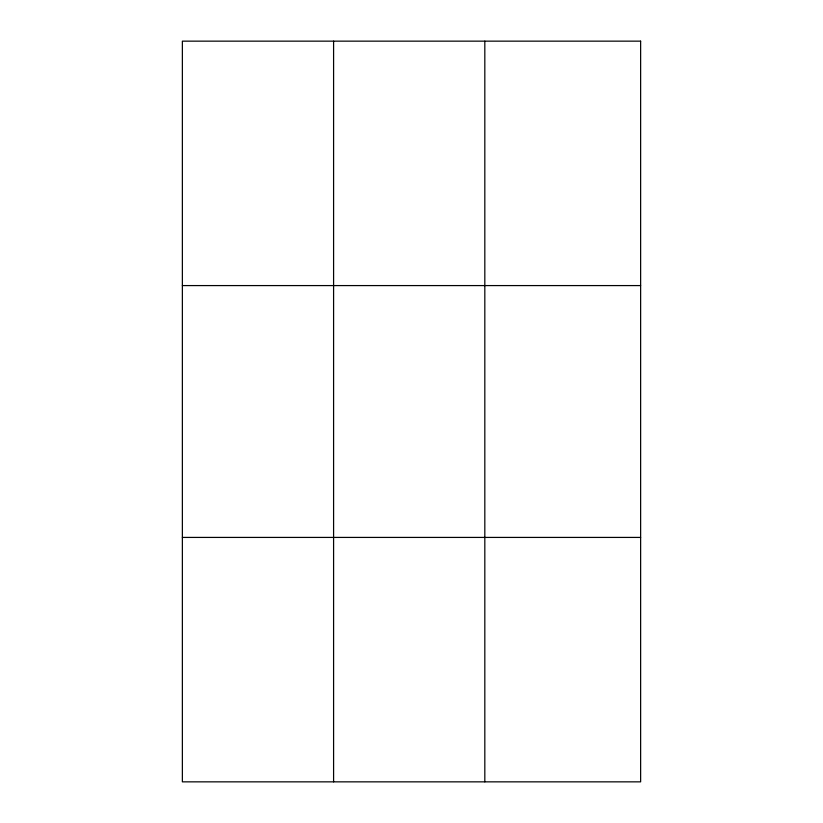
<?xml version="1.0" encoding="UTF-8"?>
<svg xmlns="http://www.w3.org/2000/svg" width="823" height="823" viewBox="0 0 823 823"><rect width="100%" height="100%" fill="white"/><g stroke="black" fill="none" stroke-linecap="round" stroke-linejoin="round"><path stroke-width="1.23" d="M333.593 781.85L333.593 41.15M484.819 781.85L484.819 41.15M182.367 285.581L640.633 285.581M182.367 537.419L640.633 537.419M640.633 41.15L640.633 781.85L182.367 781.85L182.367 41.15L640.633 41.15"/></g></svg>
